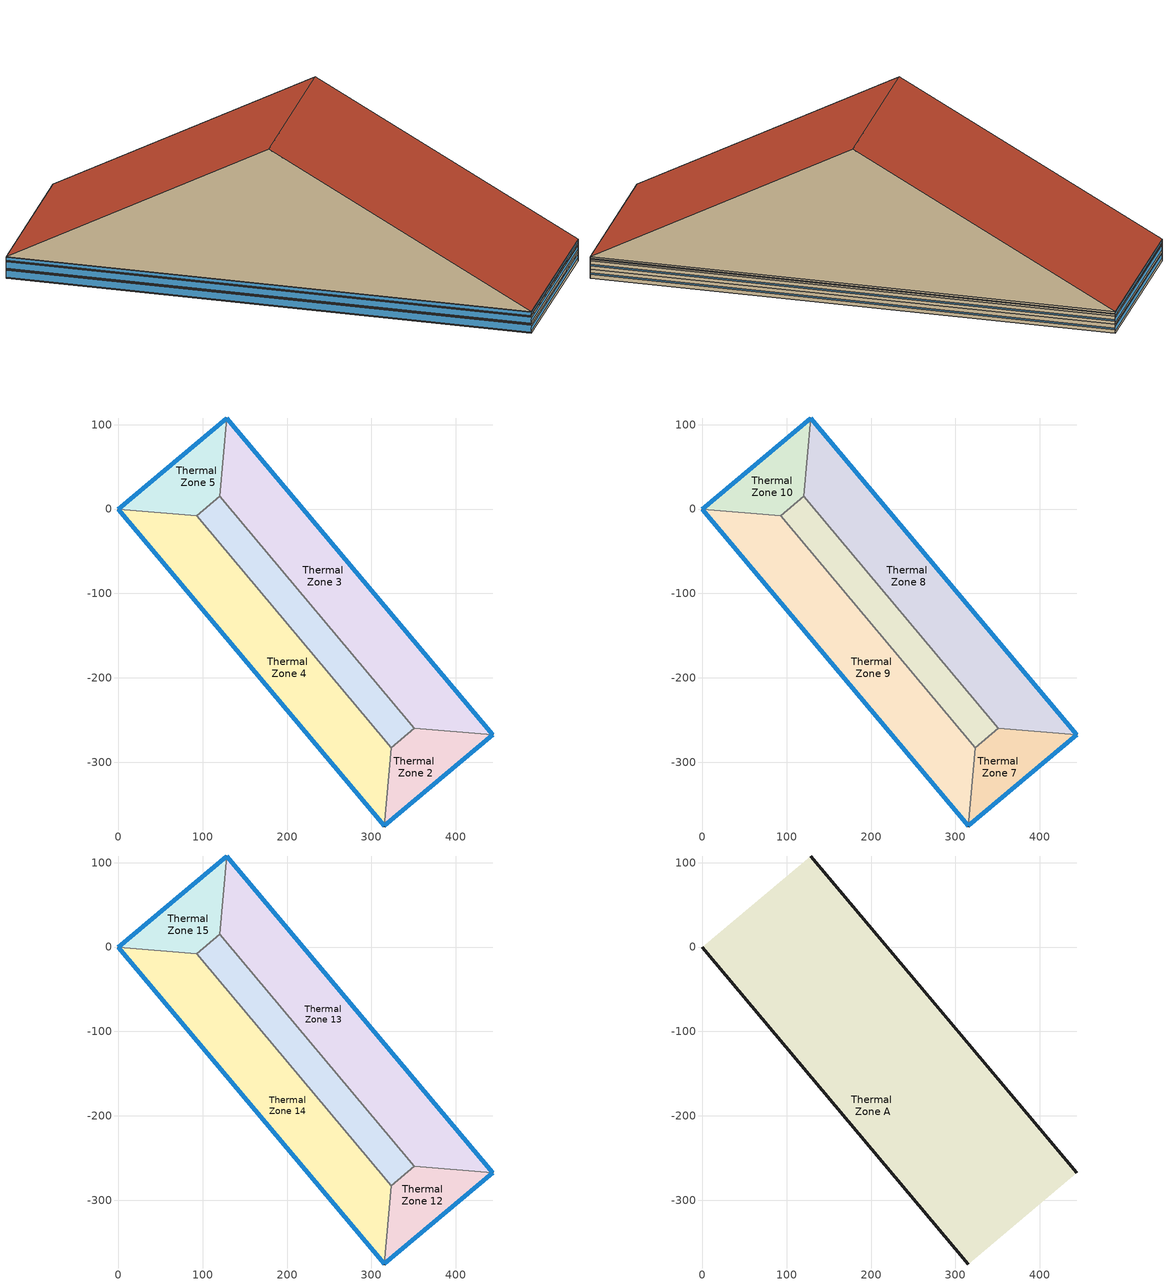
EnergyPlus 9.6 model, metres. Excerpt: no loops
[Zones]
Thermal Zone 1
 floor ground (ExtSlabCarpet): 92.88,-8.13 120.55,15.08 350.95,-259.5 323.29,-282.71 z0
 wall to Thermal Zone 5 (Interior Wall): 120.55,15.08 92.88,-8.13 z0:8.95
 wall to Thermal Zone 3 (Interior Wall): 350.95,-259.5 120.55,15.08 z0:8.95
 wall to Thermal Zone 2 (Interior Wall): 323.29,-282.71 350.95,-259.5 z0:8.95
 wall to Thermal Zone 4 (Interior Wall): 92.88,-8.13 323.29,-282.71 z0:8.95
Thermal Zone 2
 floor ground (ExtSlabCarpet): 323.29,-282.71 350.95,-259.5 443.84,-267.63 315.17,-375.6 z0
 wall outside (Ext Wall): 315.17,-375.6 443.84,-267.63 z0:8.95
 wall to Thermal Zone 4 (Interior Wall): 323.29,-282.71 315.17,-375.6 z0:8.95
 wall to Thermal Zone 3 (Interior Wall): 443.84,-267.63 350.95,-259.5 z0:8.95
 window (Ext Window): 315.17,-375.59 443.83,-267.64 z2.86:6.09
Thermal Zone 3
 floor ground (ExtSlabCarpet): 120.55,15.08 128.67,107.97 443.84,-267.63 350.95,-259.5 z0
 wall outside (Ext Wall): 443.84,-267.63 128.67,107.97 z0:8.95
 wall to Thermal Zone 5 (Interior Wall): 128.67,107.97 120.55,15.08 z0:8.95
 window (Ext Window): 443.83,-267.62 128.68,107.96 z3.67:5.28
Thermal Zone 4
 floor ground (ExtSlabCarpet): 323.29,-282.71 315.17,-375.6 0,0 92.88,-8.13 z0
 wall outside (Ext Wall): 0,0 315.17,-375.6 z0:8.95
 wall to Thermal Zone 5 (Interior Wall): 92.88,-8.13 0,0 z0:8.95
 window (Ext Window): 0.01,-0.01 315.16,-375.59 z1.07:7.88
Thermal Zone 5
 floor ground (ExtSlabCarpet): 128.67,107.97 120.55,15.08 92.88,-8.13 0,0 z0
 wall outside (Ext Wall): 128.67,107.97 0,0 z0:8.95
 window (Ext Window): 128.66,107.96 0.01,0.01 z2.46:6.49
Thermal Zone 6
 floor to Thermal Zone 1 (Interior Floor): 92.88,-8.13 120.55,15.08 350.95,-259.5 323.29,-282.71 z8.95
 wall to Thermal Zone 10 (Interior Wall): 120.55,15.08 92.88,-8.13 z8.95:17
 wall to Thermal Zone 8 (Interior Wall): 350.95,-259.5 120.55,15.08 z8.95:17
 wall to Thermal Zone 7 (Interior Wall): 323.29,-282.71 350.95,-259.5 z8.95:17
 wall to Thermal Zone 9 (Interior Wall): 92.88,-8.13 323.29,-282.71 z8.95:17
Thermal Zone 7
 floor to Thermal Zone 2 (Interior Floor): 323.29,-282.71 350.95,-259.5 443.84,-267.63 315.17,-375.6 z8.95
 wall outside (Ext Wall): 315.17,-375.6 443.84,-267.63 z8.95:17
 wall to Thermal Zone 9 (Interior Wall): 323.29,-282.71 315.17,-375.6 z8.95:17
 wall to Thermal Zone 8 (Interior Wall): 443.84,-267.63 350.95,-259.5 z8.95:17
 window (Ext Window): 315.17,-375.59 443.83,-267.64 z11.53:14.42
Thermal Zone 8
 floor to Thermal Zone 3 (Interior Floor): 120.55,15.08 128.67,107.97 443.84,-267.63 350.95,-259.5 z8.95
 wall outside (Ext Wall): 443.84,-267.63 128.67,107.97 z8.95:17
 wall to Thermal Zone 10 (Interior Wall): 128.67,107.97 120.55,15.08 z8.95:17
 window (Ext Window): 443.83,-267.62 128.68,107.96 z12.25:13.7
Thermal Zone 9
 floor to Thermal Zone 4 (Interior Floor): 323.29,-282.71 315.17,-375.6 0,0 92.88,-8.13 z8.95
 wall outside (Ext Wall): 0,0 315.17,-375.6 z8.95:17
 wall to Thermal Zone 10 (Interior Wall): 92.88,-8.13 0,0 z8.95:17
 window (Ext Window): 0.01,-0.01 315.16,-375.59 z9.92:16.03
Thermal Zone 10
 floor to Thermal Zone 5 (Interior Floor): 128.67,107.97 120.55,15.08 92.88,-8.13 0,0 z8.95
 wall outside (Ext Wall): 128.67,107.97 0,0 z8.95:17
 window (Ext Window): 128.66,107.96 0.01,0.01 z11.16:14.79
Thermal Zone 11
 floor to Thermal Zone 6 (Interior Floor): 92.88,-8.13 120.55,15.08 350.95,-259.5 323.29,-282.71 z17
 wall to Thermal Zone 15 (Interior Wall): 120.55,15.08 92.88,-8.13 z17:21.25
 wall to Thermal Zone 13 (Interior Wall): 350.95,-259.5 120.55,15.08 z17:21.25
 wall to Thermal Zone 12 (Interior Wall): 323.29,-282.71 350.95,-259.5 z17:21.25
 wall to Thermal Zone 14 (Interior Wall): 92.88,-8.13 323.29,-282.71 z17:21.25
Thermal Zone 12
 floor to Thermal Zone 7 (Interior Floor): 323.29,-282.71 350.95,-259.5 443.84,-267.63 315.17,-375.6 z17
 wall outside (Ext Wall): 315.17,-375.6 443.84,-267.63 z17:21.25
 wall to Thermal Zone 14 (Interior Wall): 323.29,-282.71 315.17,-375.6 z17:21.25
 wall to Thermal Zone 13 (Interior Wall): 443.84,-267.63 350.95,-259.5 z17:21.25
 window (Ext Window): 315.17,-375.59 443.83,-267.64 z18.36:19.89
Thermal Zone 13
 floor to Thermal Zone 8 (Interior Floor): 120.55,15.08 128.67,107.97 443.84,-267.63 350.95,-259.5 z17
 wall outside (Ext Wall): 443.84,-267.63 128.67,107.97 z17:21.25
 wall to Thermal Zone 15 (Interior Wall): 128.67,107.97 120.55,15.08 z17:21.25
 window (Ext Window): 443.83,-267.62 128.68,107.96 z18.74:19.51
Thermal Zone 14
 floor to Thermal Zone 9 (Interior Floor): 323.29,-282.71 315.17,-375.6 0,0 92.88,-8.13 z17
 wall outside (Ext Wall): 0,0 315.17,-375.6 z17:21.25
 wall to Thermal Zone 15 (Interior Wall): 92.88,-8.13 0,0 z17:21.25
 window (Ext Window): 0.01,-0.01 315.16,-375.59 z17.51:20.74
Thermal Zone 15
 floor to Thermal Zone 10 (Interior Floor): 128.67,107.97 120.55,15.08 92.88,-8.13 0,0 z17
 wall outside (Ext Wall): 128.67,107.97 0,0 z17:21.25
 window (Ext Window): 128.66,107.96 0.01,0.01 z18.17:20.08
Thermal Zone A
 floor to Thermal Zone 11 (Interior Floor): 92.88,-8.13 120.55,15.08 350.95,-259.5 323.29,-282.71 z21.25
 floor to Thermal Zone 12 (Interior Floor): 323.29,-282.71 350.95,-259.5 443.84,-267.63 315.17,-375.6 z21.25
 floor to Thermal Zone 13 (Interior Floor): 120.55,15.08 128.67,107.97 443.84,-267.63 350.95,-259.5 z21.25
 floor to Thermal Zone 14 (Interior Floor): 323.29,-282.71 315.17,-375.6 0,0 92.88,-8.13 z21.25
 floor to Thermal Zone 15 (Interior Floor): 128.67,107.97 120.55,15.08 92.88,-8.13 0,0 z21.25
 wall outside (Ext Wall): 0,0,21.25 315.17,-375.6,21.25 157.59,-187.8,154.69; 128.67,107.97,21.25 286.26,-79.83,154.69 443.84,-267.63,21.25
 roof outside (Ext Roof): 157.59,-187.8,154.69 286.26,-79.83,154.69 128.67,107.97,21.25 0,0,21.25; 315.17,-375.6,21.25 443.84,-267.63,21.25 286.26,-79.83,154.69 157.59,-187.8,154.69
[Building]
Building 1: North Axis {deg}=-0
[Site:Location]
Washington Dc Dulles IntL Ar: Latitude {deg}=38.98; Longitude {deg}=-77.47; Time Zone {hr}=-5; Elevation {m}=82
[SizingPeriod:DesignDay] Day of Month=21; Dry-Bulb Temperature Range Modifier Type=DefaultMultipliers; Barometric Pressure {Pa}=86790; Rain Indicator=No; Snow Indicator=No; Daylight Saving Time Indicator=No; Begin Environment Reset Mode=FullResetAtBeginEnvironment
Name | Month | Day Type | Maximum Dry-Bulb Temperature {C} | Daily Dry-Bulb Temperature Range {deltaC} | Humidity Condition Type | Wetbulb or DewPoint at Maximum Dry-Bulb {C} | Wind Speed {m/s} | Wind Direction {deg} | Solar Model Indicator | ASHRAE Clear Sky Optical Depth for Beam Irradiance (taub) | ASHRAE Clear Sky Optical Depth for Diffuse Irradiance (taud) | Enthalpy at Maximum Dry-Bulb {J/kg} | Sky Clearness
SALT-LAKE-CITY-IAP Ann Clg .4% Condns DB=>MWB | 7 | SummerDesignDay | 36.5 | 14.4 | Wetbulb | 17.1 | 5 | 340 | ASHRAETau | 0.339 | 2.366
SALT-LAKE-CITY-IAP Ann Clg .4% Condns DP=>MDB | 7 | SummerDesignDay | 22.5 | 14.4 | Dewpoint | 15.6 | 5 | 340 | ASHRAETau | 0.339 | 2.366
SALT-LAKE-CITY-IAP Ann Clg .4% Condns Enth=>MDB | 7 | SummerDesignDay | 30.8 | 14.4 | Enthalpy |  | 5 | 340 | ASHRAETau | 0.339 | 2.366 | 59300
SALT-LAKE-CITY-IAP Ann Clg .4% Condns WB=>MDB | 7 | SummerDesignDay | 31.2 | 14.4 | Wetbulb | 19 | 5 | 340 | ASHRAETau | 0.339 | 2.366
SALT-LAKE-CITY-IAP Ann Htg 99.6% Condns DB | 1 | WinterDesignDay | -12.4 | 0 | Wetbulb | -12.4 | 2.6 | 140 | ASHRAEClearSky |  |  |  | 0
SALT-LAKE-CITY-IAP Ann Htg Wind 99.6% Condns WS=>MCDB | 1 | WinterDesignDay | 6.8 | 0 | Wetbulb | 6.8 | 12.4 | 140 | ASHRAEClearSky |  |  |  | 0
SALT-LAKE-CITY-IAP Ann Hum_n 99.6% Condns DP=>MCDB | 1 | WinterDesignDay | -10.7 | 0 | Dewpoint | -16.2 | 2.6 | 140 | ASHRAEClearSky |  |  |  | 0
[Material] Thermal Absorptance=0.9
Name | Roughness | Thickness m | Conductivity W/m-K | Density kg/m3 | Specific Heat J/kg-K | Solar Absorptance | Visible Absorptance
wall concrete | MediumRough | 0.03 | 0.5 | 2243 | 837 | 0.65 | 0.65
roof concrete | MediumRough | 0.05 | 0.5 | 2243 | 837 | 0.65 | 0.65
Wall Insulation [18]; Roof Insulation [18] | MediumRough | 0.1693 | 0.049 | 265 | 836.8 | 0.7 | 0.7
F16 Acoustic tile | MediumSmooth | 0.0191 | 0.06 | 368 | 590 | 0.3 | 0.3
M11 100mm lightweight concrete | MediumRough | 0.1016 | 0.53 | 1280 | 840 | 0.5 | 0.5
MAT-CC05 4 HW CONCRETE | Rough | 0.1016 | 1.311 | 2240 | 836.8 | 0.85 | 0.85
G01a 19mm gypsum board | MediumSmooth | 0.019 | 0.16 | 800 | 1090 | 0.4 | 0.4
[Material:AirGap]
Name | Thermal Resistance m2-K/W
F04 Wall air space resistance | 0.15
F05 Ceiling air space resistance | 0.18
[Material:NoMass]
CP02 CARPET PAD: Roughness=Smooth; Thermal Resistance m2-K/W=0.1; Thermal Absorptance=0.9; Solar Absorptance=0.8; Visible Absorptance=0.8
[WindowMaterial:SimpleGlazingSystem]
Window Material Simple Glazing System: U-Factor W/m2-K=1.8; Solar Heat Gain Coefficient=0.3
[Construction]
Ext Roof: roof concrete, Roof Insulation [18]
Ext Wall: wall concrete, Wall Insulation [18]
Ext Window: Window Material Simple Glazing System
ExtSlabCarpet: MAT-CC05 4 HW CONCRETE, CP02 CARPET PAD
Interior Floor: F16 Acoustic tile, F05 Ceiling air space resistance, M11 100mm lightweight concrete
Interior Wall: G01a 19mm gypsum board, F04 Wall air space resistance, G01a 19mm gypsum board
[Zone]
Thermal Zone 1; Thermal Zone 2; Thermal Zone 3; Thermal Zone 4; Thermal Zone 5: 50, 0, 0, 0, , 1, , , , , , Yes
Thermal Zone 6; Thermal Zone 7; Thermal Zone 8; Thermal Zone 9; Thermal Zone 10: 50, 0, 0, 8.95, , 1, , , , , , Yes
Thermal Zone 11; Thermal Zone 12; Thermal Zone 13; Thermal Zone 14; Thermal Zone 15: 50, 0, 0, 17, , 1, , , , , , Yes
Thermal Zone A: 50, 0, 0, 21.25, , 1, , , , , , No
[AvailabilityManager:NightCycle] Applicability Schedule=Always On Discrete; Fan Schedule=Always On Discrete hvac_library; Control Type=CycleOnAnyZoneFansOnly; Thermostat Tolerance deltaC=1; Cycling Run Time Control Type=FixedRunTime; Cycling Run Time s=3600
Availability Manager Night Cycle 1; Availability Manager Night Cycle 2; Availability Manager Night Cycle 3
[AvailabilityManager:Scheduled] Schedule=Always On Discrete
Air Loop HVAC Outdoor Air System 1 Availability Manager; Air Loop HVAC Outdoor Air System 2 Availability Manager; Air Loop HVAC Outdoor Air System 3 Availability Manager
[Schedule:Constant] Hourly Value=1
Always On Discrete hvac_library; Always On Discrete
